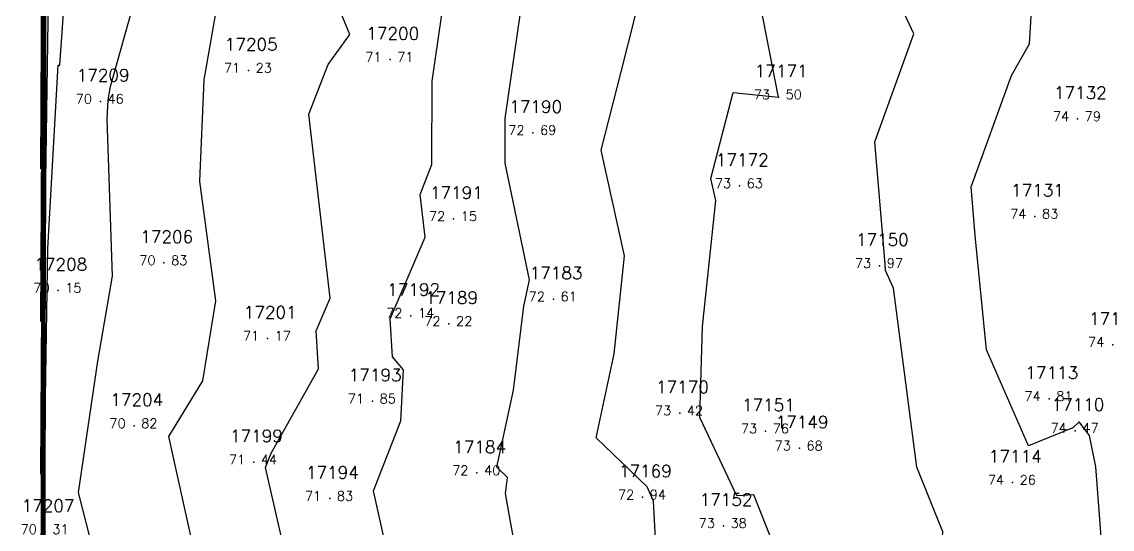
# Model space of a CAD drawing. Header units: millimetres. Extents: x 1412565 to 1412813, y 4931476 to 4931699.
# Drawn here: x 1412564.68 to 1412587.64, y 4931525.44 to 4931536.11 of the extents above; entities that cross this region are included whole.
import ezdxf
from ezdxf.enums import TextEntityAlignment as Align

# ---------------------------------------------------------------- set-up
doc = ezdxf.new("R2010")
doc.units = ezdxf.units.MM
for name, color, linetype in [('CIVIL', 50, 'Continuous'), ('CIVIL-DRAW', 80, 'Continuous'), ('CIVIL-NONAME', 130, 'Continuous'), ('CIVIL-TEXT', 240, 'Continuous'), ('CIVIL-Z', 50, 'Continuous'), ('Tcontours0', 7, 'Continuous'), ('Tcontours1', 7, 'Continuous'), ('Tcontours2', 7, 'Continuous')]:
    doc.layers.add(name, color=color, linetype=linetype)
doc.styles.add('CIVILCADMAIN', font='TXT.SHX')
doc.styles.get("Standard").update_dxf_attribs({"font": 'arial.ttf'})

# ---------------------------------------------------------------- blocks, each defined once
blk = doc.blocks.new('CIVIL-ZZ')
at = {"layer": 'CIVIL-DRAW'}
blk.add_point((0, 0), dxfattribs=at)
at = {"layer": 'CIVIL-NONAME'}
blk.add_attdef('NAME', text='', height=1.8, dxfattribs=at).set_placement((0, 2.1), align=Align.CENTER)
at = {"layer": 'CIVIL-TEXT', "flags": 8}
blk.add_attdef('TEXT', text='', height=2, dxfattribs=at).set_placement((0.2, -3.3), align=Align.CENTER)
at = {"layer": 'CIVIL-Z'}
blk.add_attdef('Z1', text='', height=1.6, dxfattribs=at).set_placement((-0.75, -0.225), align=Align.RIGHT)
blk.add_attdef('Z2', (0.75, -0.225), '', height=1.6, dxfattribs=at)

msp = doc.modelspace()

# ---------------------------------------------------------------- linework, layer by layer
at = {"layer": 'Tcontours0'}
for points, elevation in [([(1412565.084, 4931506.267), (1412565.175, 4931550.11), (1412565.217, 4931564.467)], 65), ([(1412565.16, 4931522.057), (1412565.17, 4931526.824), (1412565.174, 4931528.214), (1412565.221, 4931531.345), (1412565.438, 4931535.2), (1412565.476, 4931535.203), (1412565.587, 4931536.793), (1412565.691, 4931537.163), (1412565.579, 4931537.758), (1412565.751, 4931540.959), (1412566.665, 4931542.14), (1412567.638, 4931543.809), (1412568.005, 4931544.726), (1412568.986, 4931547.489), (1412569.032, 4931547.644), (1412569.079, 4931547.708), (1412569.199, 4931547.857), (1412570.256, 4931549.152), (1412570.513, 4931549.339), (1412571.816, 4931551.395)], 70)]:
    msp.add_lwpolyline(points, dxfattribs=dict(at, elevation=elevation))
at = {"layer": 'Tcontours1'}
for points, elevation in [([(1412565.075, 4931523.384), (1412565.104, 4931528.632), (1412565.178, 4931564.082), (1412565.212, 4931575.69), (1412565.306, 4931575.363), (1412565.735, 4931575.18), (1412565.834, 4931575.395), (1412565.92, 4931575.893), (1412566.657, 4931576.638), (1412566.918, 4931576.981), (1412567.185, 4931577.425), (1412568.007, 4931577.291), (1412569.066, 4931577.385), (1412569.679, 4931577.731), (1412570.864, 4931578.082), (1412571.278, 4931578.187), (1412572.093, 4931578.423), (1412573.422, 4931579.519)], 62), ([(1412565.076, 4931529.806), (1412565.111, 4931536.088), (1412565.179, 4931568.739), (1412565.21, 4931579.431)], 61), ([(1412565.098, 4931521.177), (1412565.177, 4931559.425), (1412565.214, 4931571.949), (1412565.288, 4931571.691), (1412565.627, 4931571.546), (1412565.89, 4931572.119), (1412566.12, 4931573.447), (1412567.337, 4931574.678), (1412567.81, 4931575.159), (1412568.09, 4931575.336), (1412568.326, 4931575.528), (1412569.126, 4931575.985), (1412569.781, 4931576.043), (1412570.332, 4931576.354), (1412571.005, 4931576.584), (1412571.712, 4931577.033), (1412572.273, 4931577.175), (1412573.126, 4931577.423), (1412573.978, 4931577.619), (1412574.595, 4931578.289), (1412575.308, 4931579.31)], 63), ([(1412565.077, 4931498.812), (1412565.174, 4931545.453), (1412565.219, 4931560.726)], 66), ([(1412565.071, 4931491.356), (1412565.173, 4931540.796), (1412565.216, 4931555.635)], 67), ([(1412565.091, 4931513.722), (1412565.176, 4931554.768)], 64), ([(1412568.281, 4931525.073), (1412567.772, 4931527.389), (1412568.485, 4931528.556), (1412568.76, 4931530.245), (1412568.426, 4931532.761), (1412568.518, 4931534.896), (1412568.959, 4931537.428), (1412569.246, 4931537.691), (1412569.106, 4931538.195), (1412569.458, 4931539.661), (1412570.595, 4931541.416), (1412570.751, 4931541.69), (1412570.778, 4931541.98), (1412571.55, 4931543.866), (1412571.651, 4931544.06), (1412571.983, 4931544.574), (1412572.428, 4931546.191), (1412573.683, 4931547.444), (1412574.312, 4931548.43), (1412575.577, 4931550.119), (1412577.749, 4931552.127)], 71), ([(1412565.098, 4931500.621), (1412565.172, 4931536.138), (1412565.202, 4931546.494), (1412565.279, 4931551.635)], 68), ([(1412565.129, 4931511.339), (1412565.171, 4931531.481), (1412565.188, 4931537.354), (1412565.327, 4931546.608), (1412565.691, 4931547.251), (1412566.362, 4931548.99), (1412567.07, 4931549.15), (1412567.699, 4931550.706), (1412568.877, 4931551.42)], 69), ([(1412573.004, 4931522.124), (1412572.085, 4931526.241), (1412572.66, 4931527.718), (1412572.713, 4931528.791), (1412572.479, 4931529.061), (1412572.434, 4931529.861), (1412573.17, 4931531.584), (1412573.066, 4931532.479), (1412573.313, 4931533.112), (1412573.321, 4931534.864), (1412573.852, 4931538.55), (1412573.961, 4931540.436), (1412573.841, 4931541.13), (1412573.859, 4931541.773), (1412574.657, 4931543.312), (1412575.328, 4931544.347), (1412576.449, 4931545.312), (1412577.31, 4931546.945), (1412577.461, 4931547.183), (1412578.144, 4931547.823), (1412580.042, 4931549.776), (1412580.131, 4931550.073), (1412581.087, 4931550.778), (1412581.938, 4931551.494)], 72), ([(1412587.079, 4931520.558), (1412585.985, 4931521.158), (1412584.053, 4931522.612), (1412583.975, 4931523.885), (1412584.072, 4931525.385), (1412583.527, 4931526.743), (1412583.03, 4931530.508), (1412582.867, 4931530.88), (1412582.854, 4931531.016), (1412582.64, 4931533.586), (1412583.462, 4931535.863), (1412582.683, 4931537.539), (1412582.642, 4931537.748), (1412582.762, 4931537.957), (1412583.425, 4931539.413), (1412583.238, 4931541.235), (1412585.55, 4931543.872), (1412586.42, 4931545.242), (1412587.157, 4931547.207)], 74), ([(1412578.023, 4931525.24), (1412577.982, 4931526.028), (1412577.847, 4931526.331), (1412576.772, 4931527.361), (1412577.151, 4931529.124), (1412577.369, 4931531.19), (1412576.875, 4931533.411), (1412577.3, 4931535.061), (1412578.043, 4931538.009)], 73)]:
    msp.add_lwpolyline(points, dxfattribs=dict(at, elevation=elevation))
at = {"layer": 'Tcontours2'}
for points, elevation in [([(1412565.076, 4931533.017), (1412565.114, 4931539.815), (1412565.179, 4931571.068), (1412565.209, 4931581.302)], 60.5), ([(1412565.101, 4931524.905), (1412565.177, 4931561.753), (1412565.213, 4931573.82), (1412565.297, 4931573.527), (1412565.681, 4931573.363), (1412565.862, 4931573.757), (1412566.02, 4931574.67), (1412567.37, 4931576.036), (1412567.675, 4931576.436), (1412567.929, 4931576.581), (1412569.424, 4931576.714), (1412570.604, 4931577.381), (1412570.672, 4931577.401), (1412571.775, 4931577.681), (1412573.578, 4931578.205), (1412573.695, 4931578.232), (1412573.78, 4931578.324), (1412575.01, 4931580.085)], 62.5), ([(1412565.076, 4931526.595), (1412565.108, 4931532.36), (1412565.178, 4931566.411), (1412565.211, 4931577.561), (1412565.315, 4931577.199), (1412565.789, 4931576.997), (1412565.806, 4931577.032), (1412565.82, 4931577.115), (1412565.943, 4931577.24), (1412565.986, 4931577.297), (1412566.636, 4931578.376), (1412568.63, 4931578.049), (1412568.709, 4931578.056), (1412568.754, 4931578.082), (1412569.063, 4931578.173), (1412570.643, 4931579.282)], 61.5), ([(1412565.081, 4931502.539), (1412565.175, 4931547.782), (1412565.218, 4931562.596)], 65.5), ([(1412565.074, 4931495.084), (1412565.174, 4931543.124), (1412565.22, 4931558.855)], 66.5), ([(1412565.094, 4931517.45), (1412565.176, 4931557.096)], 63.5), ([(1412565.083, 4931495.262), (1412565.173, 4931538.467), (1412565.209, 4931551.065), (1412565.256, 4931554.149)], 67.5), ([(1412565.087, 4931509.994), (1412565.176, 4931552.439)], 64.5), ([(1412565.145, 4931516.698), (1412565.171, 4931529.152), (1412565.181, 4931532.784), (1412565.304, 4931540.967), (1412565.39, 4931542.5), (1412565.466, 4931543.904), (1412565.745, 4931544.265), (1412566.042, 4931544.775), (1412566.154, 4931545.055), (1412566.454, 4931545.899), (1412566.884, 4931547.341), (1412567.29, 4931547.897), (1412567.354, 4931547.964), (1412567.406, 4931548.045), (1412568.438, 4931549.329), (1412568.707, 4931549.658), (1412569.881, 4931550.515), (1412570.597, 4931551.645)], 69.5), ([(1412565.114, 4931505.98), (1412565.172, 4931533.81), (1412565.195, 4931541.924), (1412565.303, 4931549.122), (1412566.319, 4931550.912), (1412566.536, 4931551.477)], 68.5), ([(1412566.289, 4931524.558), (1412565.867, 4931526.211), (1412566.276, 4931528.971), (1412566.588, 4931530.759), (1412566.475, 4931534.072), (1412566.492, 4931534.474), (1412566.541, 4931534.755), (1412567.368, 4931537.688), (1412567.096, 4931539.128), (1412567.326, 4931539.978), (1412567.856, 4931540.612), (1412568.362, 4931541.347), (1412569.233, 4931542.843), (1412569.855, 4931544.397), (1412570.375, 4931545.859), (1412570.734, 4931546.958), (1412571.384, 4931547.793), (1412572.107, 4931548.453), (1412572.822, 4931549.973), (1412573.563, 4931549.928), (1412574.585, 4931551.293)], 70.5), ([(1412570.37, 4931524.285), (1412569.806, 4931526.732), (1412569.926, 4931527.037), (1412570.923, 4931528.809), (1412570.877, 4931529.613), (1412571.17, 4931530.299), (1412570.718, 4931534.174), (1412571.126, 4931535.219), (1412571.586, 4931535.849), (1412571.032, 4931537.202), (1412571.086, 4931538.12), (1412571.431, 4931538.866), (1412571.959, 4931539.79), (1412572.116, 4931541.528), (1412572.423, 4931542.278), (1412573.154, 4931543.686), (1412574.683, 4931546.049), (1412574.942, 4931546.272), (1412575.141, 4931546.649), (1412576.557, 4931548.873), (1412577.014, 4931549.302), (1412579.275, 4931551.236)], 71.5), ([(1412580.491, 4931525.147), (1412580.09, 4931526.162), (1412579.731, 4931526.138), (1412578.956, 4931527.791), (1412579.01, 4931529.701), (1412579.29, 4931532.357), (1412579.188, 4931532.815), (1412579.655, 4931534.625), (1412580.61, 4931534.53), (1412580.164, 4931536.829), (1412580.323, 4931537.107), (1412580.202, 4931538.15), (1412580.618, 4931540.711), (1412580.789, 4931541.316), (1412582.944, 4931544.56), (1412582.972, 4931544.59), (1412583.004, 4931544.617), (1412584.047, 4931545.025), (1412584.162, 4931546.345), (1412584.662, 4931547.723), (1412586.46, 4931548.755), (1412587.429, 4931550.262)], 73.5), ([(1412587.413, 4931525.185), (1412587.296, 4931526.752), (1412587.158, 4931527.409), (1412586.942, 4931527.697), (1412586.811, 4931527.569), (1412585.876, 4931527.188), (1412584.993, 4931529.213), (1412584.755, 4931531.621), (1412584.67, 4931532.643), (1412585.515, 4931534.984), (1412585.895, 4931535.653), (1412585.977, 4931536.928), (1412586.511, 4931540.947), (1412586.422, 4931542), (1412586.55, 4931542.281), (1412586.524, 4931542.532), (1412586.843, 4931542.896), (1412587.385, 4931543.818)], 74.5), ([(1412575.738, 4931521.414), (1412574.962, 4931525.634), (1412574.859, 4931526.187), (1412574.906, 4931526.526), (1412574.679, 4931526.744), (1412575.027, 4931528.363), (1412575.249, 4931530.133), (1412575.368, 4931530.684), (1412574.852, 4931533.143), (1412574.856, 4931534.079), (1412575.234, 4931536.699)], 72.5)]:
    msp.add_lwpolyline(points, dxfattribs=dict(at, elevation=elevation))

# ---------------------------------------------------------------- block references
at = {"layer": 'CIVIL'}
ref = msp.add_blockref('CIVIL-ZZ', (1412572.43, 4931535.32, 71.71), dxfattribs=dict(at, xscale=0.2, yscale=0.2))
ref.add_attrib('Z2', '71', (1412572.58, 4931535.275), dxfattribs={"layer": 'CIVIL-Z', "height": 0.2, "style": 'CIVILCADMAIN'})
ref.add_attrib('Z1', '71', (1412571.91, 4931535.275), dxfattribs={"layer": 'CIVIL-Z', "height": 0.2, "style": 'CIVILCADMAIN'})
ref.add_attrib('NAME', '17200', (1412571.93, 4931535.74), dxfattribs={"layer": 'CIVIL-NONAME', "height": 0.26, "style": 'CIVILCADMAIN'})
ref = msp.add_blockref('CIVIL-ZZ', (1412569.45, 4931535.09, 71.23), dxfattribs=dict(at, xscale=0.2, yscale=0.2))
ref.add_attrib('Z2', '23', (1412569.6, 4931535.045), dxfattribs={"layer": 'CIVIL-Z', "height": 0.2, "style": 'CIVILCADMAIN'})
ref.add_attrib('Z1', '71', (1412568.93, 4931535.045), dxfattribs={"layer": 'CIVIL-Z', "height": 0.2, "style": 'CIVILCADMAIN'})
ref.add_attrib('NAME', '17205', (1412568.95, 4931535.51), dxfattribs={"layer": 'CIVIL-NONAME', "height": 0.26, "style": 'CIVILCADMAIN'})
ref = msp.add_blockref('CIVIL-ZZ', (1412566.33, 4931534.44, 70.46), dxfattribs=dict(at, xscale=0.2, yscale=0.2))
ref.add_attrib('Z2', '46', (1412566.48, 4931534.395), dxfattribs={"layer": 'CIVIL-Z', "height": 0.2, "style": 'CIVILCADMAIN'})
ref.add_attrib('Z1', '70', (1412565.81, 4931534.395), dxfattribs={"layer": 'CIVIL-Z', "height": 0.2, "style": 'CIVILCADMAIN'})
ref.add_attrib('NAME', '17209', (1412565.83, 4931534.86), dxfattribs={"layer": 'CIVIL-NONAME', "height": 0.26, "style": 'CIVILCADMAIN'})
ref = msp.add_blockref('CIVIL-ZZ', (1412580.61, 4931534.53, 73.5), dxfattribs=dict(at, xscale=0.2, yscale=0.2))
ref.add_attrib('Z2', '50', (1412580.76, 4931534.485), dxfattribs={"layer": 'CIVIL-Z', "height": 0.2, "style": 'CIVILCADMAIN'})
ref.add_attrib('Z1', '73', (1412580.09, 4931534.485), dxfattribs={"layer": 'CIVIL-Z', "height": 0.2, "style": 'CIVILCADMAIN'})
ref.add_attrib('NAME', '17171', (1412580.11, 4931534.95), dxfattribs={"layer": 'CIVIL-NONAME', "height": 0.26, "style": 'CIVILCADMAIN'})
ref = msp.add_blockref('CIVIL-ZZ', (1412586.91, 4931534.07, 74.79), dxfattribs=dict(at, xscale=0.2, yscale=0.2))
ref.add_attrib('Z2', '79', (1412587.06, 4931534.025), dxfattribs={"layer": 'CIVIL-Z', "height": 0.2, "style": 'CIVILCADMAIN'})
ref.add_attrib('Z1', '74', (1412586.39, 4931534.025), dxfattribs={"layer": 'CIVIL-Z', "height": 0.2, "style": 'CIVILCADMAIN'})
ref.add_attrib('NAME', '17132', (1412586.41, 4931534.49), dxfattribs={"layer": 'CIVIL-NONAME', "height": 0.26, "style": 'CIVILCADMAIN'})
ref = msp.add_blockref('CIVIL-ZZ', (1412575.44, 4931533.78, 72.69), dxfattribs=dict(at, xscale=0.2, yscale=0.2))
ref.add_attrib('Z2', '69', (1412575.59, 4931533.735), dxfattribs={"layer": 'CIVIL-Z', "height": 0.2, "style": 'CIVILCADMAIN'})
ref.add_attrib('Z1', '72', (1412574.92, 4931533.735), dxfattribs={"layer": 'CIVIL-Z', "height": 0.2, "style": 'CIVILCADMAIN'})
ref.add_attrib('NAME', '17190', (1412574.94, 4931534.2), dxfattribs={"layer": 'CIVIL-NONAME', "height": 0.26, "style": 'CIVILCADMAIN'})
ref = msp.add_blockref('CIVIL-ZZ', (1412579.79, 4931532.66, 73.63), dxfattribs=dict(at, xscale=0.2, yscale=0.2))
ref.add_attrib('Z2', '63', (1412579.94, 4931532.615), dxfattribs={"layer": 'CIVIL-Z', "height": 0.2, "style": 'CIVILCADMAIN'})
ref.add_attrib('Z1', '73', (1412579.27, 4931532.615), dxfattribs={"layer": 'CIVIL-Z', "height": 0.2, "style": 'CIVILCADMAIN'})
ref.add_attrib('NAME', '17172', (1412579.29, 4931533.08), dxfattribs={"layer": 'CIVIL-NONAME', "height": 0.26, "style": 'CIVILCADMAIN'})
ref = msp.add_blockref('CIVIL-ZZ', (1412573.77, 4931531.97, 72.15), dxfattribs=dict(at, xscale=0.2, yscale=0.2))
ref.add_attrib('Z2', '15', (1412573.92, 4931531.925), dxfattribs={"layer": 'CIVIL-Z', "height": 0.2, "style": 'CIVILCADMAIN'})
ref.add_attrib('Z1', '72', (1412573.25, 4931531.925), dxfattribs={"layer": 'CIVIL-Z', "height": 0.2, "style": 'CIVILCADMAIN'})
ref.add_attrib('NAME', '17191', (1412573.27, 4931532.39), dxfattribs={"layer": 'CIVIL-NONAME', "height": 0.26, "style": 'CIVILCADMAIN'})
ref = msp.add_blockref('CIVIL-ZZ', (1412586.01, 4931532.02, 74.83), dxfattribs=dict(at, xscale=0.2, yscale=0.2))
ref.add_attrib('Z2', '83', (1412586.16, 4931531.975), dxfattribs={"layer": 'CIVIL-Z', "height": 0.2, "style": 'CIVILCADMAIN'})
ref.add_attrib('Z1', '74', (1412585.49, 4931531.975), dxfattribs={"layer": 'CIVIL-Z', "height": 0.2, "style": 'CIVILCADMAIN'})
ref.add_attrib('NAME', '17131', (1412585.51, 4931532.44), dxfattribs={"layer": 'CIVIL-NONAME', "height": 0.26, "style": 'CIVILCADMAIN'})
ref = msp.add_blockref('CIVIL-ZZ', (1412567.67, 4931531.04, 70.83), dxfattribs=dict(at, xscale=0.2, yscale=0.2))
ref.add_attrib('Z2', '83', (1412567.82, 4931530.995), dxfattribs={"layer": 'CIVIL-Z', "height": 0.2, "style": 'CIVILCADMAIN'})
ref.add_attrib('Z1', '70', (1412567.15, 4931530.995), dxfattribs={"layer": 'CIVIL-Z', "height": 0.2, "style": 'CIVILCADMAIN'})
ref.add_attrib('NAME', '17206', (1412567.17, 4931531.46), dxfattribs={"layer": 'CIVIL-NONAME', "height": 0.26, "style": 'CIVILCADMAIN'})
ref = msp.add_blockref('CIVIL-ZZ', (1412582.74, 4931530.98, 73.97), dxfattribs=dict(at, xscale=0.2, yscale=0.2))
ref.add_attrib('Z2', '97', (1412582.89, 4931530.935), dxfattribs={"layer": 'CIVIL-Z', "height": 0.2, "style": 'CIVILCADMAIN'})
ref.add_attrib('Z1', '73', (1412582.22, 4931530.935), dxfattribs={"layer": 'CIVIL-Z', "height": 0.2, "style": 'CIVILCADMAIN'})
ref.add_attrib('NAME', '17150', (1412582.24, 4931531.4), dxfattribs={"layer": 'CIVIL-NONAME', "height": 0.26, "style": 'CIVILCADMAIN'})
ref = msp.add_blockref('CIVIL-ZZ', (1412565.44, 4931530.46, 70.15), dxfattribs=dict(at, xscale=0.2, yscale=0.2))
ref.add_attrib('Z2', '15', (1412565.59, 4931530.415), dxfattribs={"layer": 'CIVIL-Z', "height": 0.2, "style": 'CIVILCADMAIN'})
ref.add_attrib('Z1', '70', (1412564.92, 4931530.415), dxfattribs={"layer": 'CIVIL-Z', "height": 0.2, "style": 'CIVILCADMAIN'})
ref.add_attrib('NAME', '17208', (1412564.94, 4931530.88), dxfattribs={"layer": 'CIVIL-NONAME', "height": 0.26, "style": 'CIVILCADMAIN'})
ref = msp.add_blockref('CIVIL-ZZ', (1412575.87, 4931530.28, 72.61), dxfattribs=dict(at, xscale=0.2, yscale=0.2))
ref.add_attrib('Z2', '61', (1412576.02, 4931530.235), dxfattribs={"layer": 'CIVIL-Z', "height": 0.2, "style": 'CIVILCADMAIN'})
ref.add_attrib('Z1', '72', (1412575.35, 4931530.235), dxfattribs={"layer": 'CIVIL-Z', "height": 0.2, "style": 'CIVILCADMAIN'})
ref.add_attrib('NAME', '17183', (1412575.37, 4931530.7), dxfattribs={"layer": 'CIVIL-NONAME', "height": 0.26, "style": 'CIVILCADMAIN'})
ref = msp.add_blockref('CIVIL-ZZ', (1412572.87, 4931529.93, 72.14), dxfattribs=dict(at, xscale=0.2, yscale=0.2))
ref.add_attrib('Z2', '14', (1412573.02, 4931529.885), dxfattribs={"layer": 'CIVIL-Z', "height": 0.2, "style": 'CIVILCADMAIN'})
ref.add_attrib('Z1', '72', (1412572.35, 4931529.885), dxfattribs={"layer": 'CIVIL-Z', "height": 0.2, "style": 'CIVILCADMAIN'})
ref.add_attrib('NAME', '17192', (1412572.37, 4931530.35), dxfattribs={"layer": 'CIVIL-NONAME', "height": 0.26, "style": 'CIVILCADMAIN'})
ref = msp.add_blockref('CIVIL-ZZ', (1412573.67, 4931529.76, 72.22), dxfattribs=dict(at, xscale=0.2, yscale=0.2))
ref.add_attrib('Z2', '22', (1412573.82, 4931529.715), dxfattribs={"layer": 'CIVIL-Z', "height": 0.2, "style": 'CIVILCADMAIN'})
ref.add_attrib('Z1', '72', (1412573.15, 4931529.715), dxfattribs={"layer": 'CIVIL-Z', "height": 0.2, "style": 'CIVILCADMAIN'})
ref.add_attrib('NAME', '17189', (1412573.17, 4931530.18), dxfattribs={"layer": 'CIVIL-NONAME', "height": 0.26, "style": 'CIVILCADMAIN'})
ref = msp.add_blockref('CIVIL-ZZ', (1412569.85, 4931529.45, 71.17), dxfattribs=dict(at, xscale=0.2, yscale=0.2))
ref.add_attrib('Z2', '17', (1412570, 4931529.405), dxfattribs={"layer": 'CIVIL-Z', "height": 0.2, "style": 'CIVILCADMAIN'})
ref.add_attrib('Z1', '71', (1412569.33, 4931529.405), dxfattribs={"layer": 'CIVIL-Z', "height": 0.2, "style": 'CIVILCADMAIN'})
ref.add_attrib('NAME', '17201', (1412569.35, 4931529.87), dxfattribs={"layer": 'CIVIL-NONAME', "height": 0.26, "style": 'CIVILCADMAIN'})
ref = msp.add_blockref('CIVIL-ZZ', (1412587.65, 4931529.32, 74.76), dxfattribs=dict(at, xscale=0.2, yscale=0.2))
ref.add_attrib('Z2', '76', (1412587.8, 4931529.275), dxfattribs={"layer": 'CIVIL-Z', "height": 0.2, "style": 'CIVILCADMAIN'})
ref.add_attrib('Z1', '74', (1412587.13, 4931529.275), dxfattribs={"layer": 'CIVIL-Z', "height": 0.2, "style": 'CIVILCADMAIN'})
ref.add_attrib('NAME', '17111', (1412587.15, 4931529.74), dxfattribs={"layer": 'CIVIL-NONAME', "height": 0.26, "style": 'CIVILCADMAIN'})
ref = msp.add_blockref('CIVIL-ZZ', (1412572.06, 4931528.13, 71.85), dxfattribs=dict(at, xscale=0.2, yscale=0.2))
ref.add_attrib('Z2', '85', (1412572.21, 4931528.085), dxfattribs={"layer": 'CIVIL-Z', "height": 0.2, "style": 'CIVILCADMAIN'})
ref.add_attrib('Z1', '71', (1412571.54, 4931528.085), dxfattribs={"layer": 'CIVIL-Z', "height": 0.2, "style": 'CIVILCADMAIN'})
ref.add_attrib('NAME', '17193', (1412571.56, 4931528.55), dxfattribs={"layer": 'CIVIL-NONAME', "height": 0.26, "style": 'CIVILCADMAIN'})
ref = msp.add_blockref('CIVIL-ZZ', (1412586.31, 4931528.18, 74.81), dxfattribs=dict(at, xscale=0.2, yscale=0.2))
ref.add_attrib('Z2', '81', (1412586.46, 4931528.135), dxfattribs={"layer": 'CIVIL-Z', "height": 0.2, "style": 'CIVILCADMAIN'})
ref.add_attrib('Z1', '74', (1412585.79, 4931528.135), dxfattribs={"layer": 'CIVIL-Z', "height": 0.2, "style": 'CIVILCADMAIN'})
ref.add_attrib('NAME', '17113', (1412585.81, 4931528.6), dxfattribs={"layer": 'CIVIL-NONAME', "height": 0.26, "style": 'CIVILCADMAIN'})
ref = msp.add_blockref('CIVIL-ZZ', (1412578.53, 4931527.88, 73.42), dxfattribs=dict(at, xscale=0.2, yscale=0.2))
ref.add_attrib('Z2', '42', (1412578.68, 4931527.835), dxfattribs={"layer": 'CIVIL-Z', "height": 0.2, "style": 'CIVILCADMAIN'})
ref.add_attrib('Z1', '73', (1412578.01, 4931527.835), dxfattribs={"layer": 'CIVIL-Z', "height": 0.2, "style": 'CIVILCADMAIN'})
ref.add_attrib('NAME', '17170', (1412578.03, 4931528.3), dxfattribs={"layer": 'CIVIL-NONAME', "height": 0.26, "style": 'CIVILCADMAIN'})
ref = msp.add_blockref('CIVIL-ZZ', (1412567.04, 4931527.61, 70.82), dxfattribs=dict(at, xscale=0.2, yscale=0.2))
ref.add_attrib('Z2', '82', (1412567.19, 4931527.565), dxfattribs={"layer": 'CIVIL-Z', "height": 0.2, "style": 'CIVILCADMAIN'})
ref.add_attrib('Z1', '70', (1412566.52, 4931527.565), dxfattribs={"layer": 'CIVIL-Z', "height": 0.2, "style": 'CIVILCADMAIN'})
ref.add_attrib('NAME', '17204', (1412566.54, 4931528.03), dxfattribs={"layer": 'CIVIL-NONAME', "height": 0.26, "style": 'CIVILCADMAIN'})
ref = msp.add_blockref('CIVIL-ZZ', (1412580.34, 4931527.5, 73.76), dxfattribs=dict(at, xscale=0.2, yscale=0.2))
ref.add_attrib('Z2', '76', (1412580.49, 4931527.455), dxfattribs={"layer": 'CIVIL-Z', "height": 0.2, "style": 'CIVILCADMAIN'})
ref.add_attrib('Z1', '73', (1412579.82, 4931527.455), dxfattribs={"layer": 'CIVIL-Z', "height": 0.2, "style": 'CIVILCADMAIN'})
ref.add_attrib('NAME', '17151', (1412579.84, 4931527.92), dxfattribs={"layer": 'CIVIL-NONAME', "height": 0.26, "style": 'CIVILCADMAIN'})
ref = msp.add_blockref('CIVIL-ZZ', (1412586.86, 4931527.51, 74.47), dxfattribs=dict(at, xscale=0.2, yscale=0.2))
ref.add_attrib('Z2', '47', (1412587.01, 4931527.465), dxfattribs={"layer": 'CIVIL-Z', "height": 0.2, "style": 'CIVILCADMAIN'})
ref.add_attrib('Z1', '74', (1412586.34, 4931527.465), dxfattribs={"layer": 'CIVIL-Z', "height": 0.2, "style": 'CIVILCADMAIN'})
ref.add_attrib('NAME', '17110', (1412586.36, 4931527.93), dxfattribs={"layer": 'CIVIL-NONAME', "height": 0.26, "style": 'CIVILCADMAIN'})
ref = msp.add_blockref('CIVIL-ZZ', (1412581.05, 4931527.14, 73.68), dxfattribs=dict(at, xscale=0.2, yscale=0.2))
ref.add_attrib('Z2', '68', (1412581.2, 4931527.095), dxfattribs={"layer": 'CIVIL-Z', "height": 0.2, "style": 'CIVILCADMAIN'})
ref.add_attrib('Z1', '73', (1412580.53, 4931527.095), dxfattribs={"layer": 'CIVIL-Z', "height": 0.2, "style": 'CIVILCADMAIN'})
ref.add_attrib('NAME', '17149', (1412580.55, 4931527.56), dxfattribs={"layer": 'CIVIL-NONAME', "height": 0.26, "style": 'CIVILCADMAIN'})
ref = msp.add_blockref('CIVIL-ZZ', (1412569.56, 4931526.85, 71.44), dxfattribs=dict(at, xscale=0.2, yscale=0.2))
ref.add_attrib('Z2', '44', (1412569.71, 4931526.805), dxfattribs={"layer": 'CIVIL-Z', "height": 0.2, "style": 'CIVILCADMAIN'})
ref.add_attrib('Z1', '71', (1412569.04, 4931526.805), dxfattribs={"layer": 'CIVIL-Z', "height": 0.2, "style": 'CIVILCADMAIN'})
ref.add_attrib('NAME', '17199', (1412569.06, 4931527.27), dxfattribs={"layer": 'CIVIL-NONAME', "height": 0.26, "style": 'CIVILCADMAIN'})
ref = msp.add_blockref('CIVIL-ZZ', (1412574.26, 4931526.62, 72.4), dxfattribs=dict(at, xscale=0.2, yscale=0.2))
ref.add_attrib('Z2', '40', (1412574.41, 4931526.575), dxfattribs={"layer": 'CIVIL-Z', "height": 0.2, "style": 'CIVILCADMAIN'})
ref.add_attrib('Z1', '72', (1412573.74, 4931526.575), dxfattribs={"layer": 'CIVIL-Z', "height": 0.2, "style": 'CIVILCADMAIN'})
ref.add_attrib('NAME', '17184', (1412573.76, 4931527.04), dxfattribs={"layer": 'CIVIL-NONAME', "height": 0.26, "style": 'CIVILCADMAIN'})
ref = msp.add_blockref('CIVIL-ZZ', (1412585.54, 4931526.42, 74.26), dxfattribs=dict(at, xscale=0.2, yscale=0.2))
ref.add_attrib('Z2', '26', (1412585.69, 4931526.375), dxfattribs={"layer": 'CIVIL-Z', "height": 0.2, "style": 'CIVILCADMAIN'})
ref.add_attrib('Z1', '74', (1412585.02, 4931526.375), dxfattribs={"layer": 'CIVIL-Z', "height": 0.2, "style": 'CIVILCADMAIN'})
ref.add_attrib('NAME', '17114', (1412585.04, 4931526.84), dxfattribs={"layer": 'CIVIL-NONAME', "height": 0.26, "style": 'CIVILCADMAIN'})
ref = msp.add_blockref('CIVIL-ZZ', (1412571.16, 4931526.08, 71.83), dxfattribs=dict(at, xscale=0.2, yscale=0.2))
ref.add_attrib('Z2', '83', (1412571.31, 4931526.035), dxfattribs={"layer": 'CIVIL-Z', "height": 0.2, "style": 'CIVILCADMAIN'})
ref.add_attrib('Z1', '71', (1412570.64, 4931526.035), dxfattribs={"layer": 'CIVIL-Z', "height": 0.2, "style": 'CIVILCADMAIN'})
ref.add_attrib('NAME', '17194', (1412570.66, 4931526.5), dxfattribs={"layer": 'CIVIL-NONAME', "height": 0.26, "style": 'CIVILCADMAIN'})
ref = msp.add_blockref('CIVIL-ZZ', (1412577.75, 4931526.11, 72.94), dxfattribs=dict(at, xscale=0.2, yscale=0.2))
ref.add_attrib('Z2', '94', (1412577.9, 4931526.065), dxfattribs={"layer": 'CIVIL-Z', "height": 0.2, "style": 'CIVILCADMAIN'})
ref.add_attrib('Z1', '72', (1412577.23, 4931526.065), dxfattribs={"layer": 'CIVIL-Z', "height": 0.2, "style": 'CIVILCADMAIN'})
ref.add_attrib('NAME', '17169', (1412577.25, 4931526.53), dxfattribs={"layer": 'CIVIL-NONAME', "height": 0.26, "style": 'CIVILCADMAIN'})
ref = msp.add_blockref('CIVIL-ZZ', (1412579.45, 4931525.51, 73.38), dxfattribs=dict(at, xscale=0.2, yscale=0.2))
ref.add_attrib('Z2', '38', (1412579.6, 4931525.465), dxfattribs={"layer": 'CIVIL-Z', "height": 0.2, "style": 'CIVILCADMAIN'})
ref.add_attrib('Z1', '73', (1412578.93, 4931525.465), dxfattribs={"layer": 'CIVIL-Z', "height": 0.2, "style": 'CIVILCADMAIN'})
ref.add_attrib('NAME', '17152', (1412578.95, 4931525.93), dxfattribs={"layer": 'CIVIL-NONAME', "height": 0.26, "style": 'CIVILCADMAIN'})
ref = msp.add_blockref('CIVIL-ZZ', (1412565.17, 4931525.38, 70.31), dxfattribs=dict(at, xscale=0.2, yscale=0.2))
ref.add_attrib('Z2', '31', (1412565.32, 4931525.335), dxfattribs={"layer": 'CIVIL-Z', "height": 0.2, "style": 'CIVILCADMAIN'})
ref.add_attrib('Z1', '70', (1412564.65, 4931525.335), dxfattribs={"layer": 'CIVIL-Z', "height": 0.2, "style": 'CIVILCADMAIN'})
ref.add_attrib('NAME', '17207', (1412564.67, 4931525.8), dxfattribs={"layer": 'CIVIL-NONAME', "height": 0.26, "style": 'CIVILCADMAIN'})

doc.saveas('drawing.dxf')
